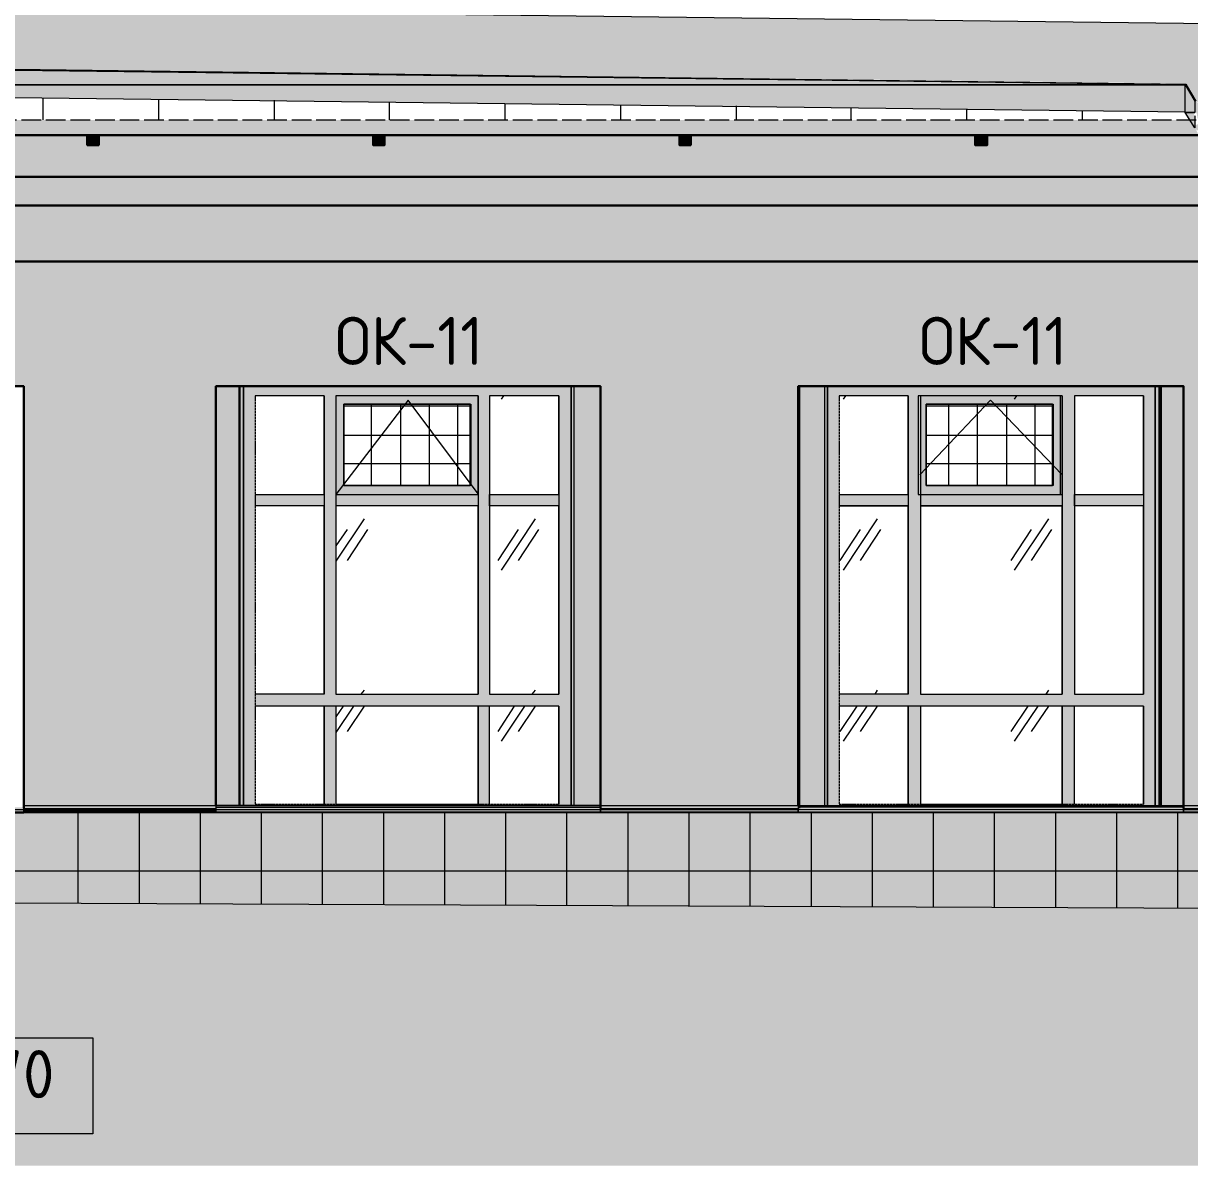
# Model space of a CAD drawing. Header units: millimetres. Extents: x -11345 to 411485, y -9810 to 73012.
# Drawn here: x 301992 to 308054, y -2693 to 3243 of the extents above; entities that cross this region are included whole.
import ezdxf

# ---------------------------------------------------------------- set-up
doc = ezdxf.new("R2010")
doc.units = ezdxf.units.MM
doc.linetypes.add('PDF_IMPORT', pattern=[1, 0.8, -0.2])
for name, color, linetype in [('PDF _Аннотация', 7, 'Continuous'), ('PDF _Каркас', 7, 'Continuous'), ('PDF _Крыша штриховка', 7, 'Continuous'), ('PDF _Линии', 7, 'Continuous'), ('PDF _Стены внутренние', 7, 'Continuous'), ('PDF _Стены наружные', 7, 'Continuous'), ('PDF _Текст', 7, 'Continuous'), ('PDF _Узлы', 7, 'Continuous')]:
    doc.layers.add(name, color=color, linetype=linetype)
for name, color, linetype, true_color in [('PDF _Антураж', 7, 'Continuous', 0xb7c0ca), ('PDF _Крыша', 9, 'Continuous', 0x808080), ('PDF _Ограждение', 7, 'Continuous', 0x7f7f7f), ('PDF _Окна', 7, 'Continuous', 0x383e42), ('PDF _Стены штриховка поверхности', 7, 'Continuous', 0xcacbcc)]:
    doc.layers.add(name, color=color, linetype=linetype, true_color=true_color)
doc.styles.add('PDF GOST Common', font='GOST_Common.ttf')

msp = doc.modelspace()

# ---------------------------------------------------------------- hatches: boundary and pattern name
at = {"layer": 'PDF _Антураж', "transparency": 33554687}
msp.add_hatch(color=256, dxfattribs=at).paths.add_polyline_path([(298603.49472, 3063.50144), (298734.71891, 3046.56929), (298738.95195, 3063.50144), (298738.95195, 3076.20056), (298726.25284, 3076.20056), (298730.48587, 3093.13271), (298946.37083, 3063.50144), (298942.13779, 3042.33625), (298950.60387, 3042.33625), (298954.83691, 3063.50144), (299132.62452, 3038.10321), (301592.0198, 3008.47194), (301668.21449, 3008.47194), (307865.38263, 2932.27725), (308034.70416, 2928.04422), (308034.70416, 2919.57814), (308085.50062, 2839.15041), (308098.19974, 2830.68433), (308102.43278, 2826.4513), (308115.13189, 2822.21826), (308119.36493, 2822.21826), (308144.76316, 2817.98522), (308174.39443, 2813.75218), (308178.62747, 2813.75218), (308204.0257, 2817.98522), (308208.25874, 2817.98522), (308233.65697, 2822.21826), (308237.89, 2822.21826), (308250.58912, 2826.4513), (308259.0552, 2830.68433), (308267.52127, 2839.15041), (308271.75431, 2839.15041), (308318.31773, 2919.57814), (308318.31773, 2923.81118), (308322.55077, 2923.81118), (308322.55077, 2932.27725), (314604.37968, 3008.47194), (314684.80741, 3008.47194), (317804.55667, 2970.3746), (321047.06405, 2928.04422), (321051.29708, 2928.04422), (321051.29708, 2919.57814), (321055.53012, 2915.3451), (321102.09354, 2839.15041), (321114.79266, 2830.68433), (321114.79266, 2826.4513), (321131.72481, 2822.21826), (321135.95785, 2822.21826), (321161.35608, 2817.98522), (321199.45343, 2813.75218), (321220.61862, 2817.98522), (321224.85166, 2817.98522), (321250.24989, 2822.21826), (321254.48292, 2822.21826), (321267.18204, 2826.4513), (321275.64812, 2830.68433), (321284.11419, 2839.15041), (321330.67761, 2915.3451), (321330.67761, 2928.04422), (321753.98145, 2970.3746), (321758.21449, 2961.90852), (321758.21449, 3300.55159), (321152.89, 3241.28905), (316454.21744, 3300.55159), (314629.77791, 3321.71678), (312830.73661, 3300.55159), (308195.55962, 3241.28905), (308136.29708, 3241.28905), (301697.84576, 3321.71678), (297401.31183, 3372.51324), (297418.24399, 3321.71678), (297447.87525, 3241.28905), (297452.10829, 3224.3569), (297443.64222, 3245.52209), (297447.87525, 3224.3569), (297452.10829, 3220.12386), (297718.78971, 3152.39525), (297752.65402, 3148.16221), (297735.72186, 3152.39525), (297602.38115, 3186.25955), (297752.65402, 3148.16221), (297960.07289, 3118.53094), (298163.25874, 3093.13271), (298167.49177, 3093.13271), (298180.19089, 3118.53094), (298383.37673, 3093.13271), (298493.43573, 3076.20056), (298506.13484, 3076.20056)])
at = {"layer": 'PDF _Антураж', "true_color": 0x7f7f7f, "transparency": 33554687}
h = msp.add_hatch(color=8, dxfattribs=at)
h.paths.add_polyline_path([(321690.48587, 2961.90852), (321330.67761, 2928.04422), (321330.67761, 2923.81118), (321333.32326, 2921.16553), (321284.11419, 2839.15041), (321271.41508, 2830.68433), (321271.41508, 2826.4513), (321250.24989, 2822.21826), (321241.78381, 2817.98522), (321254.48292, 2817.98522), (321258.71596, 2822.21826), (321275.64812, 2826.4513), (321275.64812, 2830.68433), (321288.34723, 2839.15041), (321292.58027, 2839.15041), (321334.48735, 2915.3451), (321334.91065, 2915.3451), (321334.91065, 2916.11474), (321339.14369, 2923.81118), (321339.14369, 2919.57814), (321292.58027, 2839.15041), (321292.58027, 2775.65484), (321296.81331, 2775.65484), (321292.58027, 2762.95572), (321292.58027, 2707.92622), (321288.34723, 2720.62534), (321288.34723, 2746.02357), (321284.11419, 2733.32445), (321284.11419, 2720.62534), (321288.34723, 2707.92622), (321288.34723, 2703.69318), (321279.88115, 2695.22711), (321275.64812, 2695.22711), (321267.18204, 2686.76103), (321275.64812, 2690.99407), (321279.88115, 2690.99407), (321288.34723, 2695.22711), (321292.58027, 2699.46014), (321326.44458, 2758.72268), (321330.67761, 2762.95572), (321334.91065, 2775.65484), (321339.14369, 2784.12091), (321428.0375, 2792.58699), (321758.21449, 2822.21826), (321758.21449, 2961.90852), (321753.98145, 2970.3746)])
h.paths.add_polyline_path([(321093.62747, 2839.15041), (321047.06405, 2919.57814), (321047.06405, 2923.81118)])
h.paths.add_polyline_path([(308271.75431, 2707.92622), (308263.28823, 2707.92622), (308259.0552, 2712.15926), (308254.82216, 2707.92622), (308250.58912, 2707.92622), (308246.35608, 2712.15926), (308246.35608, 2716.3923), (308259.0552, 2754.48964), (308267.52127, 2779.88787), (308284.45343, 2779.88787), (308275.98735, 2767.18876), (308275.98735, 2707.92622), (308271.75431, 2724.85838)], flags=0)
h.paths.add_polyline_path([(308242.12304, 2822.21826), (308259.0552, 2826.4513), (308263.28823, 2830.68433), (308275.98735, 2839.15041), (308259.0552, 2826.4513), (308240.00652, 2820.10174)], flags=0)
h.paths.add_polyline_path([(299263.84871, 3021.17106), (299251.14959, 2923.81118), (299249.03307, 2923.81118), (299251.14959, 2928.04422)], flags=0)
h.paths.add_polyline_path([(299191.88705, 3033.87017), (304900.4536, 2961.57323), (299953.83396, 3021.17106), (299907.27054, 3021.17106)], flags=0)
h.paths.add_polyline_path([(308048.49568, 2891.03927), (308030.47113, 2919.57814), (308030.47113, 2923.81118)], flags=0)
h.paths.add_polyline_path([(308081.26759, 2712.15926), (308085.50062, 2729.09141), (308085.50062, 2741.79053), (308081.26759, 2758.72268), (308081.26759, 2762.95572), (308077.03455, 2767.18876), (308072.80151, 2779.88787), (308089.73366, 2779.88787), (308093.9667, 2754.48964), (308106.66582, 2716.3923), (308098.19974, 2716.3923), (308093.9667, 2720.62534), (308093.9667, 2716.3923), (308089.73366, 2716.3923), (308085.50062, 2712.15926)], flags=0)
h.paths.add_polyline_path([(321110.55962, 2830.68433), (321102.09354, 2839.15041), (321051.29708, 2923.81118), (321051.29708, 2928.04422), (315171.60682, 3000.00587), (314684.80741, 3008.47194), (314206.47407, 3004.23891), (308322.55077, 2932.27725), (308322.55077, 2923.81118), (308809.35018, 2932.27725), (314684.80741, 3004.23891), (308322.55077, 2923.81118), (308318.31773, 2923.81118), (308267.52127, 2839.15041), (308254.82216, 2830.68433), (308254.82216, 2826.4513), (308233.65697, 2822.21826), (308225.19089, 2817.98522), (308233.65697, 2817.98522), (308211.08076, 2815.16319), (308216.72481, 2817.98522), (308199.79266, 2817.98522), (308174.39443, 2813.75218), (308157.46228, 2817.98522), (308140.53012, 2817.98522), (308144.76316, 2813.75218), (308115.13189, 2817.98522), (308093.9667, 2826.4513), (308110.89885, 2822.21826), (308119.36493, 2817.98522), (308132.06405, 2817.98522), (308115.13189, 2822.21826), (308102.43278, 2826.4513), (308093.9667, 2830.68433), (308085.50062, 2839.15041), (308034.70416, 2923.81118), (308034.70416, 2928.04422), (299640.58912, 3033.87017), (299174.9549, 3038.10321), (299158.02275, 3038.10321), (298954.83691, 3063.50144), (298950.60387, 3033.87017), (298950.60387, 3042.33625), (298944.01914, 3042.33625), (298946.37083, 3063.50144), (298747.41803, 3088.89967), (298730.48587, 3093.13271), (298730.48587, 3080.4336), (298726.25284, 3076.20056), (298738.95195, 3076.20056), (298738.95195, 3080.4336), (298743.18499, 3084.66663), (298730.48587, 2987.30675), (298734.71891, 2987.30675), (298912.50652, 2966.14156), (298933.67172, 2961.90852), (298933.67172, 2966.14156), (298937.90475, 2987.30675), (298939.49214, 3001.59326), (298942.13779, 3004.23891), (298946.06847, 3008.16958), (298937.90475, 2961.90852), (299149.55667, 2932.27725), (299179.18794, 2928.04422), (299179.18794, 2932.27725), (299180.2462, 2939.68507), (299179.18794, 2928.04422), (299246.91655, 2919.57814), (299399.30593, 2898.41295), (299399.30593, 2889.94687), (307992.37378, 2784.12091), (308030.47113, 2784.12091), (308030.47113, 2779.88787), (308038.9372, 2767.18876), (308038.9372, 2762.95572), (308060.10239, 2729.09141), (308081.26759, 2699.46014), (308093.9667, 2686.76103), (308098.19974, 2686.76103), (308115.13189, 2682.52799), (308119.36493, 2678.29495), (308136.29708, 2674.06191), (308216.72481, 2674.06191), (308242.12304, 2682.52799), (308254.82216, 2686.76103), (308259.0552, 2686.76103), (308271.75431, 2699.46014), (308275.98735, 2699.46014), (308301.38558, 2741.79053), (308305.61862, 2754.48964), (308314.08469, 2767.18876), (308322.55077, 2779.88787), (308322.55077, 2784.12091), (308424.14369, 2784.12091), (314684.80741, 2864.54864), (314684.80741, 2860.3156), (320920.07289, 2784.12091), (321047.06405, 2784.12091), (321047.06405, 2775.65484), (321055.53012, 2762.95572), (321063.9962, 2750.25661), (321089.39443, 2707.92622), (321093.62747, 2699.46014), (321093.62747, 2707.92622), (321097.86051, 2707.92622), (321097.86051, 2746.02357), (321093.62747, 2750.25661), (321093.62747, 2762.95572), (321085.16139, 2775.65484), (321110.55962, 2775.65484), (321131.72481, 2716.3923), (321135.95785, 2712.15926), (321161.35608, 2674.06191), (321224.85166, 2674.06191), (321250.24989, 2712.15926), (321254.48292, 2716.3923), (321275.64812, 2775.65484), (321292.58027, 2775.65484), (321288.34723, 2813.75218), (321288.34723, 2839.15041), (321275.64812, 2826.4513), (321254.48292, 2817.98522), (321224.85166, 2813.75218), (321233.31773, 2817.98522), (321224.85166, 2817.98522), (321190.98735, 2813.75218), (321165.58912, 2817.98522), (321152.89, 2817.98522), (321161.35608, 2813.75218), (321131.72481, 2817.98522), (321110.55962, 2826.4513), (321123.25874, 2822.21826), (321135.95785, 2817.98522), (321148.65697, 2817.98522), (321131.72481, 2822.21826), (321119.0257, 2826.4513)], flags=0)
h.paths.add_polyline_path([(298692.38853, 3046.56929), (298692.38853, 3021.17106), (298726.25284, 3016.93802), (298730.48587, 3016.93802), (298734.71891, 3021.17106), (298734.71891, 3042.33625)])
at = {"layer": 'PDF _Каркас', "true_color": 0x7f7f7f, "transparency": 33554559}
for points in [[(302383.59797, 2661.3628), (302324.33543, 2661.3628), (302324.33543, 2610.56634), (302383.59797, 2610.56634)], [(303869.39443, 2661.3628), (303810.13189, 2661.3628), (303810.13189, 2610.56634), (303869.39443, 2610.56634)], [(305461.01685, 2661.3628), (305401.75431, 2661.3628), (305401.75431, 2610.56634), (305461.01685, 2610.56634)], [(307001.84281, 2661.3628), (306938.34723, 2661.3628), (306938.34723, 2610.56634), (307001.84281, 2610.56634)]]:
    msp.add_hatch(color=8, dxfattribs=at).paths.add_polyline_path(points)
at = {"layer": 'PDF _Крыша', "transparency": 33554559}
msp.add_hatch(color=256, dxfattribs=at).paths.add_polyline_path([(308055.86936, 2741.79053), (299412.00505, 2741.79053), (299285.0139, 2775.65484), (299242.68351, 2784.12091), (299242.68351, 2775.65484), (299229.9844, 2741.79053), (299225.75136, 2741.79053), (299217.28528, 2716.3923), (299217.28528, 2661.3628), (308098.19974, 2661.3628), (308098.19974, 2665.59584), (308085.50062, 2695.22711), (308081.26759, 2699.46014), (308068.56847, 2716.3923)])
at = {"layer": 'PDF _Ограждение', "true_color": 0x373f43, "transparency": 33554559}
h = msp.add_hatch(color=149, dxfattribs=at)
h.paths.add_polyline_path([(308022.00505, -843.59295), (308022.00505, -856.29207), (308127.83101, -852.05903), (308132.06405, -843.59295), (308123.59797, -843.59295), (308123.59797, -839.35991), (308127.83101, -822.42776), (308022.00505, -822.42776), (308022.00505, -830.89384), (306024.01095, -830.89384), (306024.01095, -843.59295)])
h.paths.add_polyline_path([(308127.83101, -856.29207), (308022.00505, -856.29207), (306019.77791, -856.29207), (306019.77791, -839.35991), (304991.14959, -839.35991), (306019.77791, -835.12688), (306019.77791, -822.42776), (304991.14959, -822.42776), (304991.14959, -830.89384), (302993.15549, -830.89384), (302993.15549, -856.29207), (301994.15844, -856.29207), (301994.15844, -843.59295), (301989.9254, -830.89384), (300203.58322, -830.89384), (300203.58322, -860.52511), (308127.83101, -860.52511)])
at = {"layer": 'PDF _Ограждение', "transparency": 33554559}
for points in [[(304991.14959, -822.42776), (301994.15844, -822.42776), (301994.15844, -839.35991), (302993.15549, -839.35991), (302993.15549, -830.89384), (304991.14959, -830.89384)], [(308022.00505, -822.42776), (306024.01095, -822.42776), (306024.01095, -830.89384), (308022.00505, -830.89384)]]:
    msp.add_hatch(color=256, dxfattribs=at).paths.add_polyline_path(points)
at = {"layer": 'PDF _Окна', "transparency": 33554687}
h = msp.add_hatch(color=256, dxfattribs=at)
h.paths.add_polyline_path([(303556.14959, -813.96168), (303196.34133, -813.96168), (303196.34133, -305.99708), (303556.14959, -305.99708)])
h.paths.add_polyline_path([(303615.41213, -813.96168), (303615.41213, -305.99708), (304356.19384, -305.99708), (304356.19384, -813.96168)], flags=0)
h.paths.add_polyline_path([(303556.14959, 735.33035), (303556.14959, -242.50151), (303196.34133, -242.50151), (303196.34133, 735.33035)], flags=0)
h.paths.add_polyline_path([(304356.19384, 735.33035), (304356.19384, -242.50151), (303615.41213, -242.50151), (303615.41213, 735.33035)], flags=0)
h.paths.add_polyline_path([(304775.26464, 735.33035), (304775.26464, -242.50151), (304415.45638, -242.50151), (304415.45638, 735.33035)], flags=0)
h.paths.add_polyline_path([(304415.45638, -813.96168), (304415.45638, -305.99708), (304775.26464, -305.99708), (304775.26464, -813.96168)], flags=0)
h.paths.add_polyline_path([(303115.9136, -822.42776), (304855.69236, -822.42776), (304855.69236, 1357.58699), (304838.76021, 1357.58699), (304838.76021, -242.50151), (304834.52717, 1306.79053), (304834.52717, 1357.58699), (303115.9136, 1357.58699)], flags=0)
h.paths.add_polyline_path([(304775.26464, 794.59289), (304415.45638, 794.59289), (304415.45638, 1306.79053), (304775.26464, 1306.79053)], flags=0)
h.paths.add_polyline_path([(304356.19384, 794.59289), (303615.41213, 794.59289), (303615.41213, 1306.79053), (304356.19384, 1306.79053)], flags=0)
h.paths.add_polyline_path([(303556.14959, 794.59289), (303196.34133, 794.59289), (303196.34133, 1306.79053), (303556.14959, 1306.79053)], flags=0)
h = msp.add_hatch(color=256, dxfattribs=at)
h.paths.add_polyline_path([(306231.42983, 794.59289), (306231.42983, 1306.79053), (306591.23809, 1306.79053), (306591.23809, 794.59289)])
h.paths.add_polyline_path([(307454.77791, -813.96168), (307454.77791, -305.99708), (307814.58617, -305.99708), (307814.58617, -813.96168)], flags=0)
h.paths.add_polyline_path([(307391.28233, -813.96168), (306654.73366, -813.96168), (306654.73366, -305.99708), (307391.28233, -305.99708)], flags=0)
h.paths.add_polyline_path([(306591.23809, -813.96168), (306231.42983, -813.96168), (306231.42983, -305.99708), (306591.23809, -305.99708)], flags=0)
h.paths.add_polyline_path([(306654.73366, 794.59289), (306654.73366, 1306.79053), (307391.28233, 1306.79053), (307391.28233, 794.59289)], flags=0)
h.paths.add_polyline_path([(307814.58617, 735.33035), (307814.58617, -242.50151), (307454.77791, -242.50151), (307454.77791, 735.33035)], flags=0)
h.paths.add_polyline_path([(306231.42983, 735.33035), (306591.23809, 735.33035), (306591.23809, -242.50151), (306231.42983, -242.50151)], flags=0)
h.paths.add_polyline_path([(306654.73366, 735.33035), (307391.28233, 735.33035), (307391.28233, -242.50151), (306654.73366, -242.50151)], flags=0)
h.paths.add_polyline_path([(307814.58617, 794.59289), (307454.77791, 794.59289), (307454.77791, 1306.79053), (307814.58617, 1306.79053)], flags=0)
h.paths.add_polyline_path([(306155.23514, -822.42776), (307895.0139, -822.42776), (307895.0139, 1357.58699), (306155.23514, 1357.58699)], flags=0)
at = {"layer": 'PDF _Стены наружные', "true_color": 0xf4cc95, "transparency": 33554687}
msp.add_hatch(color=31, dxfattribs=at).paths.add_polyline_path([(306024.01095, -835.12688), (306019.77791, -822.42776), (306019.77791, -835.12688)])
at = {"layer": 'PDF _Стены штриховка поверхности', "transparency": 33554687}
for points in [[(307903.47997, 1357.58699), (307903.47997, -822.42776), (308127.83101, -822.42776), (308127.83101, 2593.63419), (308119.36493, 2610.56634), (308098.19974, 2661.3628), (307001.84281, 2661.3628), (307001.84281, 2610.56634), (306938.34723, 2610.56634), (306938.34723, 2661.3628), (305461.01685, 2661.3628), (305461.01685, 2610.56634), (305401.75431, 2610.56634), (305401.75431, 2661.3628), (303869.39443, 2661.3628), (303869.39443, 2610.56634), (303810.13189, 2610.56634), (303810.13189, 2661.3628), (302383.59797, 2661.3628), (302383.59797, 2610.56634), (302324.33543, 2610.56634), (302324.33543, 2661.3628), (300842.77201, 2661.3628), (300842.77201, 2610.56634), (300783.50947, 2610.56634), (300783.50947, 2661.3628), (299348.50947, 2661.3628), (299348.50947, 2610.56634), (299289.24694, 2610.56634), (299289.24694, 2661.3628), (299217.28528, 2661.3628), (299217.28528, 2610.56634), (299213.05225, 2593.63419), (299208.81921, 2568.23596), (299204.58617, 2555.53684), (299208.81921, 2542.83773), (299225.75136, 2483.57519), (299229.9844, 2479.34215), (299179.18794, 2462.41), (299158.02275, 2449.71088), (299153.78971, 2445.47784), (299149.55667, 2445.47784), (299136.85756, 2428.54569), (299119.9254, 2398.91442), (299115.69236, 2373.51619), (299115.69236, 2339.65189), (299119.9254, 2339.65189), (299119.9254, 2314.25366), (299115.69236, 2314.25366), (299115.69236, 1552.30675), (299119.9254, 1552.30675), (299119.9254, 1526.90852), (299115.69236, 1526.90852), (299115.69236, 794.59289), (299136.85756, 786.12681), (299153.78971, 786.12681), (299158.02275, 794.59289), (299162.25579, 815.75808), (299162.25579, 824.22416), (299196.12009, 815.75808), (299200.35313, 786.12681), (299204.58617, 773.4277), (299301.94605, 752.2625), (299318.8782, 773.4277), (299327.34428, 786.12681), (299361.20859, 781.89377), (299365.44163, 752.2625), (299369.67466, 739.56339), (299462.80151, 718.3982), (299467.03455, 718.3982), (299479.73366, 739.56339), (299488.19974, 752.2625), (299522.06405, 743.79643), (299526.29708, 718.3982), (299530.53012, 701.46604), (299627.89, 684.53389), (299644.82216, 701.46604), (299653.28823, 718.3982), (299687.15254, 709.93212), (299691.38558, 684.53389), (299695.61862, 667.60174), (299788.74546, 646.43655), (299792.9785, 646.43655), (299805.67761, 667.60174), (299814.14369, 684.53389), (299848.008, 676.06781), (299852.24104, 671.83478), (299852.24104, 680.30085), (299886.10534, 671.83478), (299890.33838, 646.43655), (299894.57142, 625.27135), (299953.83396, 612.57224), (299962.30003, 625.27135), (299979.23219, 646.43655), (299991.9313, 646.43655), (299991.9313, 642.20351), (299996.16434, 642.20351), (300013.09649, 637.97047), (300013.09649, 642.20351), (300051.19384, 637.97047), (300055.42688, 591.40705), (300131.62157, 574.47489), (300135.85461, 574.47489), (300135.85461, 1357.58699), (301994.15844, 1357.58699), (301994.15844, -822.42776), (303115.9136, -822.42776), (303115.9136, 1357.58699), (304991.14959, 1357.58699), (304855.69236, 1353.35395), (304855.69236, -822.42776), (306019.77791, -822.42776), (306019.77791, 1357.58699)], [(306155.23514, -822.42776), (306155.23514, 1357.58699), (306024.01095, 1353.35395), (306024.01095, -822.42776)]]:
    msp.add_hatch(color=256, dxfattribs=at).paths.add_polyline_path(points)
at = {"layer": 'PDF _Стены штриховка поверхности', "true_color": 0xfdf4e4, "transparency": 33554687}
msp.add_hatch(color=7, dxfattribs=at).paths.add_polyline_path([(307903.47997, -822.42776), (307903.47997, 1357.58699), (307895.0139, 1353.35395), (307895.0139, -822.42776)])
at = {"layer": 'PDF _Стены штриховка поверхности', "true_color": 0x3a3a3a, "transparency": 33554687}
msp.add_hatch(color=250, dxfattribs=at).paths.add_polyline_path([(321656.62157, -860.52511), (321237.55077, -860.52511), (321237.55077, -957.88499), (321241.78381, -957.88499), (321237.55077, -983.28322), (321241.78381, -1169.53691), (321233.31773, -1194.93514), (321224.85166, -1203.40121), (321216.38558, -1211.86729), (321199.45343, -1216.10033), (321190.98735, -1220.33337), (321182.52127, -1216.10033), (321178.28823, -1216.10033), (321165.58912, -1211.86729), (321157.12304, -1203.40121), (321148.65697, -1194.93514), (321140.19089, -1182.23602), (321140.19089, -860.52511), (308225.19089, -860.52511), (308225.19089, -1063.71095), (308220.95785, -1072.17702), (308212.49177, -1080.6431), (308199.79266, -1089.10918), (308191.32658, -1093.34221), (308178.62747, -1097.57525), (308161.69531, -1093.34221), (308153.22924, -1089.10918), (308140.53012, -1080.6431), (308132.06405, -1072.17702), (308127.83101, -1059.47791), (308127.83101, -919.78764), (308123.59797, -860.52511), (300203.58322, -860.52511), (300203.58322, -995.98233), (300317.87525, -995.98233), (300317.87525, -1321.92629), (321622.75726, -1415.05313), (321643.92245, -1415.05313), (321643.92245, -1144.13868), (321656.62157, -1144.13868)])
at = {"layer": 'PDF _Узлы', "true_color": 0x414345, "transparency": 33554687}
h = msp.add_hatch(color=250, dxfattribs=at)
h.paths.add_polyline_path([(304356.19384, 794.59289), (304356.19384, 1306.79053), (303615.41213, 1306.79053), (303615.41213, 794.59289)])
h.paths.add_polyline_path([(304318.09649, 841.15631), (303657.74251, 841.15631), (303657.74251, 1264.46014), (304318.09649, 1264.46014)], flags=0)
h = msp.add_hatch(color=250, dxfattribs=at)
h.paths.add_polyline_path([(307382.81626, 794.59289), (307382.81626, 1306.79053), (306654.73366, 1306.79053), (306654.73366, 794.59289)])
h.paths.add_polyline_path([(307344.71891, 841.15631), (306684.36493, 841.15631), (306684.36493, 1264.46014), (307344.71891, 1264.46014)], flags=0)
at = {"layer": 'PDF _Узлы', "true_color": 0xffffff, "transparency": 33554687}
msp.add_hatch(color=7, dxfattribs=at).paths.add_polyline_path([(321622.75726, -1415.05313), (300317.87525, -1321.92629), (300317.87525, -1707.13278), (298916.73956, -1707.13278), (298916.73956, -1774.86139), (289929.99915, -1889.15342), (289929.99915, -1939.94988), (289477.06405, -1939.94988), (289477.06405, -2693.43071), (325254.70416, -2693.43071), (325254.70416, -1558.97643), (323205.9136, -1453.15047), (321622.75726, -1453.15047)])

# ---------------------------------------------------------------- linework, layer by layer
at = {"layer": 'PDF _Аннотация', "lineweight": 20}
msp.add_lwpolyline([(302353.9667, -2028.84369), (302353.9667, -2528.34221), (301054.42393, -2528.34221), (301054.42393, -2028.84369)], close=True, dxfattribs=at)
at = {"layer": 'PDF _Антураж', "color": 7, "lineweight": 18}
for points in [[(321334.91065, 2919.57814), (321334.91065, 2923.81118), (321758.21449, 2961.90852), (321758.21449, 3300.55159), (321152.89, 3241.28905), (314672.10829, 3321.71678), (308165.92835, 3241.28905), (297401.31183, 3372.51324), (297452.10829, 3224.3569), (297752.65402, 3148.16221)], [(308030.47113, 2923.81118), (308081.26759, 2839.15041), (308081.26759, 2779.88787)], [(308081.26759, 2762.95572), (308081.26759, 2699.46014), (308030.47113, 2779.88787), (308030.47113, 2923.81118), (308034.70416, 2923.81118), (308085.50062, 2839.15041)], [(299399.30593, 2889.94687), (308030.47113, 2784.12091)]]:
    msp.add_lwpolyline(points, dxfattribs=at)
at = {"layer": 'PDF _Антураж', "color": 7, "lineweight": 18, "ltscale": 89.030742}
msp.add_lwpolyline([(298692.38853, 3046.56929), (308034.70416, 2928.04422)], dxfattribs=at)
at = {"layer": 'PDF _Антураж', "color": 7, "lineweight": 18, "ltscale": 88.522798}
msp.add_lwpolyline([(308034.70416, 2923.81118), (298692.38853, 3038.10321)], dxfattribs=at)
at = {"layer": 'PDF _Антураж', "color": 8, "lineweight": 0, "true_color": 0x7f7f7f}
msp.add_lwpolyline([(308034.70416, 2923.81118), (299246.91655, 2923.81118), (308034.70416, 2923.81118)], close=True, dxfattribs=at)
at = {"layer": 'PDF _Антураж', "color": 7, "lineweight": 18}
msp.add_lwpolyline([(308034.70416, 2923.81118), (308034.70416, 2928.04422), (308034.70416, 2919.57814), (308034.70416, 2923.81118), (308034.70416, 2919.57814)], close=True, dxfattribs=at)
at = {"layer": 'PDF _Антураж', "color": 8, "lineweight": 0, "true_color": 0x7f7f7f}
msp.add_lwpolyline([(308081.26759, 2779.88787), (308030.47113, 2779.88787), (308081.26759, 2779.88787)], dxfattribs=at)
at = {"layer": 'PDF _Крыша', "color": 7, "linetype": 'PDF_IMPORT', "lineweight": 9, "ltscale": 127.715274}
msp.add_lwpolyline([(298916.73956, 2741.79053), (321758.21449, 2741.79053)], dxfattribs=at)
at = {"layer": 'PDF _Крыша штриховка', "lineweight": 9}
for points in [[(302095.75136, 2741.79053), (302095.75136, 2856.08256)], [(302696.84281, 2741.79053), (302696.84281, 2847.61649)], [(303297.93425, 2741.79053), (303297.93425, 2843.38345)], [(303894.79266, 2741.79053), (303894.79266, 2834.91737)], [(304495.8841, 2741.79053), (304495.8841, 2826.4513)], [(305096.97555, 2741.79053), (305096.97555, 2817.98522)], [(305698.067, 2741.79053), (305698.067, 2813.75218)], [(306294.9254, 2741.79053), (306294.9254, 2805.2861)], [(306896.01685, 2741.79053), (306896.01685, 2796.82003)], [(307497.10829, 2741.79053), (307497.10829, 2788.35395)]]:
    msp.add_lwpolyline(points, dxfattribs=at)
at = {"layer": 'PDF _Линии', "lineweight": 30, "ltscale": 128.51958}
msp.add_lwpolyline([(321758.21449, 2661.3628), (298916.73956, 2661.3628)], dxfattribs=at)
at = {"layer": 'PDF _Линии', "lineweight": 30}
for points in [[(302324.33543, 2661.3628), (302324.33543, 2610.56634), (302383.59797, 2610.56634), (302383.59797, 2661.3628)], [(303810.13189, 2661.3628), (303810.13189, 2610.56634), (303869.39443, 2610.56634), (303869.39443, 2661.3628)], [(305401.75431, 2661.3628), (305401.75431, 2610.56634), (305461.01685, 2610.56634), (305461.01685, 2661.3628)], [(306938.34723, 2661.3628), (306938.34723, 2610.56634), (307001.84281, 2610.56634), (307001.84281, 2661.3628)], [(301994.15844, -835.12688), (301994.15844, 1357.58699), (299991.9313, 1357.58699), (299991.9313, 646.43655)], [(304991.14959, -835.12688), (304991.14959, 1357.58699), (302993.15549, 1357.58699), (302993.15549, -822.42776)], [(303115.9136, 1357.58699), (303115.9136, -822.42776)], [(308022.00505, -835.12688), (308022.00505, 1357.58699), (306019.77791, 1357.58699), (306019.77791, -822.42776)], [(306024.01095, -835.12688), (306024.01095, 1357.58699)], [(307903.47997, 1357.58699), (307903.47997, -822.42776)]]:
    msp.add_lwpolyline(points, dxfattribs=at)
at = {"layer": 'PDF _Линии', "lineweight": 30, "ltscale": 129.154558}
for points in [[(321593.12599, 2445.47784), (298916.73956, 2445.47784)], [(298916.73956, 2297.3215), (321593.12599, 2297.3215), (321593.12599, 925.81708)], [(298916.73956, 2005.24186), (321491.53307, 2005.24186)]]:
    msp.add_lwpolyline(points, dxfattribs=at)
at = {"layer": 'PDF _Линии', "lineweight": 9}
for points in [[(303615.41213, 1306.79053), (303615.41213, 794.59289), (304356.19384, 794.59289), (304356.19384, 1306.79053)], [(306642.03455, 1306.79053), (306642.03455, 794.59289), (307382.81626, 794.59289), (307382.81626, 1306.79053)], [(304313.86346, 1264.46014), (303657.74251, 1264.46014), (303657.74251, 841.15631), (304313.86346, 841.15631)], [(303657.74251, 841.15631), (303657.74251, 1264.46014), (304318.09649, 1264.46014), (304318.09649, 841.15631)], [(307340.48587, 1264.46014), (306684.36493, 1264.46014), (306684.36493, 841.15631), (307340.48587, 841.15631)], [(306684.36493, 841.15631), (306684.36493, 1264.46014), (307344.71891, 1264.46014), (307344.71891, 841.15631)]]:
    msp.add_lwpolyline(points, close=True, dxfattribs=at)
at = {"layer": 'PDF _Линии', "lineweight": 9, "ltscale": 2.353896}
msp.add_lwpolyline([(304356.19384, 798.82593), (303992.15254, 1285.62534), (303615.41213, 794.59289)], dxfattribs=at)
at = {"layer": 'PDF _Линии', "lineweight": 9, "ltscale": 1.945885}
msp.add_lwpolyline([(307391.28233, 896.18581), (307018.77496, 1285.62534), (306650.50062, 896.18581)], dxfattribs=at)
at = {"layer": 'PDF _Линии', "lineweight": 9}
msp.add_lwpolyline([(325254.70416, -1558.97643), (323227.07879, -1453.15047), (321622.75726, -1453.15047), (321622.75726, -1415.05313), (300317.87525, -1321.92629)], dxfattribs=at)
at = {"layer": 'PDF _Ограждение', "color": 149, "lineweight": 0, "true_color": 0x373f43, "const_width": 998.99705}
msp.add_lwpolyline([(302493.65697, -839.35991), (302493.65697, -843.59295), (302493.65697, -856.29207)], dxfattribs=at)
at = {"layer": 'PDF _Ограждение', "color": 7, "lineweight": 9, "ltscale": 17.906384}
for points in [[(301994.15844, -843.59295), (300013.09649, -843.59295)], [(300013.09649, -860.52511), (301994.15844, -860.52511)]]:
    msp.add_lwpolyline(points, dxfattribs=at)
at = {"layer": 'PDF _Ограждение', "color": 7, "lineweight": 9}
for points in [[(306019.77791, -839.35991), (304991.14959, -839.35991), (304991.14959, -843.59295), (304991.14959, -856.29207), (304991.14959, -860.52511), (302993.15549, -860.52511), (302993.15549, -856.29207), (302993.15549, -843.59295), (302993.15549, -839.35991), (301994.15844, -839.35991), (301994.15844, -843.59295), (301994.15844, -856.29207), (301994.15844, -860.52511), (301994.15844, -856.29207), (301994.15844, -843.59295), (301994.15844, -839.35991), (301994.15844, -822.42776), (302993.15549, -822.42776)], [(304991.14959, -822.42776), (302993.15549, -822.42776), (302993.15549, -839.35991), (302993.15549, -843.59295), (302993.15549, -856.29207), (302993.15549, -860.52511), (301994.15844, -860.52511)], [(308132.06405, -843.59295), (308022.00505, -843.59295), (306019.77791, -843.59295), (304991.14959, -843.59295), (302993.15549, -843.59295), (301994.15844, -843.59295)], [(304991.14959, -830.89384), (302993.15549, -830.89384)], [(308123.59797, -839.35991), (308022.00505, -839.35991), (308022.00505, -843.59295), (308022.00505, -856.29207), (308022.00505, -860.52511), (306019.77791, -860.52511), (306019.77791, -856.29207), (306019.77791, -843.59295), (306019.77791, -835.12688)], [(306024.01095, -822.42776), (308022.00505, -822.42776), (308022.00505, -830.89384), (308022.00505, -835.12688)], [(308022.00505, -830.89384), (306024.01095, -830.89384)], [(308132.06405, -860.52511), (308022.00505, -860.52511), (308022.00505, -856.29207), (308022.00505, -843.59295), (308022.00505, -839.35991), (308022.00505, -822.42776), (308127.83101, -822.42776)], [(301994.15844, -856.29207), (302993.15549, -856.29207), (301994.15844, -856.29207)], [(302993.15549, -856.29207), (304991.14959, -856.29207), (302993.15549, -856.29207)], [(304991.14959, -856.29207), (306019.77791, -856.29207), (304991.14959, -856.29207)], [(306019.77791, -856.29207), (308022.00505, -856.29207), (306019.77791, -856.29207)], [(308132.06405, -856.29207), (308022.00505, -856.29207), (308127.83101, -856.29207)]]:
    msp.add_lwpolyline(points, dxfattribs=at)
at = {"layer": 'PDF _Ограждение', "lineweight": 0}
msp.add_lwpolyline([(304991.14959, -830.89384), (302993.15549, -830.89384), (304991.14959, -830.89384)], dxfattribs=at)
at = {"layer": 'PDF _Ограждение', "color": 7, "lineweight": 9}
msp.add_lwpolyline([(304991.14959, -822.42776), (306019.77791, -822.42776), (306019.77791, -839.35991), (306019.77791, -843.59295), (306019.77791, -856.29207), (306019.77791, -860.52511), (304991.14959, -860.52511), (304991.14959, -856.29207), (304991.14959, -843.59295), (304991.14959, -839.35991)], close=True, dxfattribs=at)
at = {"layer": 'PDF _Ограждение', "color": 7, "lineweight": 9, "ltscale": 17.906384}
msp.add_lwpolyline([(300013.09649, -856.29207), (301994.15844, -856.29207)], close=True, dxfattribs=at)
at = {"layer": 'PDF _Ограждение', "color": 149, "lineweight": 0, "true_color": 0x373f43}
for points in [[(302993.15549, -856.29207), (301994.15844, -856.29207), (302993.15549, -856.29207)], [(301994.15844, -856.29207), (302993.15549, -856.29207), (301994.15844, -856.29207)], [(304991.14959, -856.29207), (302993.15549, -856.29207), (304991.14959, -856.29207)], [(302993.15549, -856.29207), (304991.14959, -856.29207), (302993.15549, -856.29207)], [(304991.14959, -856.29207), (306019.77791, -856.29207), (304991.14959, -856.29207)], [(308022.00505, -856.29207), (306019.77791, -856.29207), (308022.00505, -856.29207)], [(306019.77791, -856.29207), (308022.00505, -856.29207), (306019.77791, -856.29207)], [(306019.77791, -856.29207), (306019.77791, -856.29207), (306019.77791, -856.29207)]]:
    msp.add_lwpolyline(points, dxfattribs=at)
msp.add_lwpolyline([(308022.00505, -856.29207), (308022.00505, -856.29207), (308022.00505, -856.29207)], close=True, dxfattribs=at)
at = {"layer": 'PDF _Окна', "color": 7, "lineweight": 9}
for points in [[(303115.9136, -822.42776), (303115.9136, 1357.58699), (303115.9136, -822.42776)], [(304855.69236, -822.42776), (304855.69236, 1357.58699)], [(306155.23514, 1357.58699), (306155.23514, -822.42776)], [(307895.0139, -822.42776), (307895.0139, 1357.58699)], [(303196.34133, 794.59289), (303556.14959, 794.59289), (303556.14959, 1306.79053), (303556.14959, -242.50151), (303556.14959, 735.33035), (303196.34133, 735.33035)], [(303556.14959, 1306.79053), (303196.34133, 1306.79053)], [(303615.41213, 794.59289), (304356.19384, 794.59289), (304356.19384, 1306.79053), (304356.19384, -242.50151), (304356.19384, 735.33035), (303615.41213, 735.33035)], [(304356.19384, 1306.79053), (303615.41213, 1306.79053), (303615.41213, -242.50151), (304356.19384, -242.50151)], [(304775.26464, 1306.79053), (304415.45638, 1306.79053), (304415.45638, -242.50151), (304775.26464, -242.50151)], [(304487.41803, 1306.79053), (304474.71891, 1289.85838)], [(306231.42983, 794.59289), (306591.23809, 794.59289), (306591.23809, 1306.79053), (306591.23809, -242.50151), (306591.23809, 735.33035), (306231.42983, 735.33035)], [(306591.23809, 1306.79053), (306231.42983, 1306.79053)], [(306265.29413, 1306.79053), (306252.59502, 1289.85838)], [(306654.73366, 794.59289), (307391.28233, 794.59289), (307391.28233, 1306.79053), (307391.28233, -242.50151), (307391.28233, 735.33035), (306654.73366, 735.33035)], [(307391.28233, 1306.79053), (306654.73366, 1306.79053), (306654.73366, -242.50151), (307391.28233, -242.50151)], [(307154.23219, 1306.79053), (307141.53307, 1289.85838)], [(307814.58617, 1306.79053), (307454.77791, 1306.79053), (307454.77791, -242.50151), (307814.58617, -242.50151)], [(304415.45638, 794.59289), (304415.45638, 794.59289)], [(307454.77791, 794.59289), (307454.77791, 794.59289)], [(304415.45638, 735.33035), (304415.45638, 735.33035)], [(307454.77791, 735.33035), (307454.77791, 735.33035)], [(303763.56847, 667.60174), (303615.41213, 447.48374)], [(304652.50652, 667.60174), (304474.71891, 400.92032)], [(306430.38263, 667.60174), (306252.59502, 400.92032)], [(307319.32068, 667.60174), (307141.53307, 400.92032)], [(303674.67466, 612.57224), (303615.41213, 527.91147)], [(303780.50062, 612.57224), (303674.67466, 451.71678)], [(304563.61272, 612.57224), (304457.78676, 451.71678)], [(304669.43868, 612.57224), (304563.61272, 451.71678)], [(306341.48882, 612.57224), (306235.66287, 451.71678)], [(306447.31478, 612.57224), (306341.48882, 451.71678)], [(307230.42688, 612.57224), (307124.60092, 451.71678)], [(307336.25284, 612.57224), (307230.42688, 451.71678)], [(303763.56847, -221.33632), (303746.63632, -242.50151)], [(304652.50652, -221.33632), (304635.57437, -242.50151)], [(306430.38263, -221.33632), (306417.68351, -242.50151)], [(307319.32068, -221.33632), (307306.62157, -242.50151)], [(303556.14959, -242.50151), (303196.34133, -242.50151)], [(306591.23809, -242.50151), (306231.42983, -242.50151)], [(303708.53897, -305.99708), (303615.41213, -441.45431)], [(303653.50947, -305.99708), (303615.41213, -361.02658)], [(303615.41213, -305.99708), (303615.41213, -813.96168), (304356.19384, -813.96168)], [(303763.56847, -305.99708), (303674.67466, -437.22127)], [(304415.45638, -813.96168), (304415.45638, -305.99708)], [(304542.44753, -305.99708), (304457.78676, -437.22127)], [(304597.47702, -305.99708), (304474.71891, -488.01773)], [(304652.50652, -305.99708), (304563.61272, -437.22127)], [(306324.55667, -305.99708), (306235.66287, -437.22127)], [(306375.35313, -305.99708), (306252.59502, -488.01773)], [(306430.38263, -305.99708), (306341.48882, -437.22127)], [(306654.73366, -305.99708), (306654.73366, -813.96168), (307391.28233, -813.96168)], [(307213.49472, -305.99708), (307124.60092, -437.22127)], [(307264.29118, -305.99708), (307141.53307, -488.01773)], [(307319.32068, -305.99708), (307230.42688, -437.22127)], [(307454.77791, -813.96168), (307454.77791, -305.99708)]]:
    msp.add_lwpolyline(points, dxfattribs=at)
for points in [[(303137.07879, 1357.58699), (303137.07879, -822.42776)], [(304838.76021, -822.42776), (304838.76021, 1357.58699)], [(306172.16729, 1357.58699), (306172.16729, -822.42776)], [(307873.84871, -822.42776), (307873.84871, 1357.58699)], [(304775.26464, 735.33035), (304415.45638, 735.33035), (304415.45638, 794.59289), (304775.26464, 794.59289), (304775.26464, 1306.79053), (304775.26464, -242.50151)], [(307814.58617, 735.33035), (307454.77791, 735.33035), (307454.77791, 794.59289), (307814.58617, 794.59289), (307814.58617, 1306.79053), (307814.58617, -242.50151)], [(303556.14959, -305.99708), (303556.14959, -813.96168)], [(304356.19384, -305.99708), (304356.19384, -813.96168)], [(304775.26464, -305.99708), (304775.26464, -813.96168)], [(306591.23809, -305.99708), (306591.23809, -813.96168)], [(307391.28233, -305.99708), (307391.28233, -813.96168)], [(307814.58617, -305.99708), (307814.58617, -813.96168)]]:
    msp.add_lwpolyline(points, close=True, dxfattribs=at)
at = {"layer": 'PDF _Окна', "color": 7, "linetype": 'PDF_IMPORT', "lineweight": 9, "ltscale": 15.493467}
for points in [[(303196.34133, 1306.79053), (303196.34133, -813.96168), (304775.26464, -813.96168)], [(306231.42983, 1306.79053), (306231.42983, -813.96168), (307814.58617, -813.96168)]]:
    msp.add_lwpolyline(points, dxfattribs=at)
at = {"layer": 'PDF _Окна', "lineweight": 0}
for points in [[(306591.23809, 735.33035), (306231.42983, 735.33035), (306591.23809, 735.33035)], [(307391.28233, 735.33035), (306654.73366, 735.33035), (307391.28233, 735.33035)]]:
    msp.add_lwpolyline(points, dxfattribs=at)
for points in [[(304775.26464, -242.50151), (304775.26464, -242.50151), (304775.26464, -242.50151)], [(306591.23809, -242.50151), (306591.23809, -242.50151), (306591.23809, -242.50151)], [(307814.58617, -242.50151), (307814.58617, -242.50151), (307814.58617, -242.50151)], [(304775.26464, -813.96168), (304775.26464, -813.96168), (304775.26464, -813.96168)]]:
    msp.add_lwpolyline(points, close=True, dxfattribs=at)
at = {"layer": 'PDF _Окна', "color": 7, "linetype": 'PDF_IMPORT', "lineweight": 9, "ltscale": 7.408079}
msp.add_lwpolyline([(304775.26464, -305.99708), (303196.34133, -305.99708)], dxfattribs=at)
at = {"layer": 'PDF _Окна', "color": 7, "linetype": 'PDF_IMPORT', "lineweight": 9, "ltscale": 7.365747}
msp.add_lwpolyline([(307814.58617, -305.99708), (306231.42983, -305.99708)], dxfattribs=at)
at = {"layer": 'PDF _Стены внутренние', "color": 33, "true_color": 0xdf8d79, "transparency": 33554559}
for points in [[(306024.01095, 1357.58699), (306024.01095, -835.12688), (306024.01095, -835.12688)], [(306024.01095, -835.12688), (306024.01095, -835.12688), (306024.01095, 1357.58699)]]:
    msp.add_solid(points, dxfattribs=at)
at = {"layer": 'PDF _Стены наружные', "lineweight": 18}
for points in [[(301994.15844, -835.12688), (301994.15844, 1357.58699), (301994.15844, -822.42776)], [(304991.14959, 1357.58699), (304991.14959, -835.12688), (304991.14959, 1357.58699), (304991.14959, -822.42776)], [(306024.01095, -835.12688), (306024.01095, 1357.58699)], [(308022.00505, 1357.58699), (308022.00505, -822.42776)]]:
    msp.add_lwpolyline(points, dxfattribs=at)
at = {"layer": 'PDF _Стены наружные', "color": 31, "true_color": 0xf4cc95, "transparency": 33554559}
for points in [[(304991.14959, 1357.58699), (304991.14959, -835.12688), (304991.14959, -835.12688)], [(304991.14959, -835.12688), (304991.14959, -835.12688), (304991.14959, 1357.58699)]]:
    msp.add_solid(points, dxfattribs=at)
at = {"layer": 'PDF _Стены штриховка поверхности', "lineweight": 0}
for points in [[(306155.23514, 1353.35395), (306155.23514, 1357.58699), (306155.23514, 1353.35395)], [(308022.00505, -839.35991), (308022.00505, -839.35991), (308022.00505, -839.35991)], [(308022.00505, -839.35991), (308022.00505, -839.35991), (308022.00505, -839.35991)]]:
    msp.add_lwpolyline(points, dxfattribs=at)
msp.add_lwpolyline([(308022.00505, -839.35991), (308022.00505, -839.35991), (308022.00505, -839.35991)], close=True, dxfattribs=at)
at = {"layer": 'PDF _Стены штриховка поверхности', "color": 7, "lineweight": 9}
for points in [[(302277.77201, -1330.39236), (302277.77201, -860.52511)], [(302595.24989, -1330.39236), (302595.24989, -860.52511)], [(302912.72776, -1330.39236), (302912.72776, -860.52511)], [(303230.20564, -1334.6254), (303230.20564, -860.52511)], [(303547.68351, -1334.6254), (303547.68351, -860.52511)], [(303865.16139, -1334.6254), (303865.16139, -860.52511)], [(304182.63927, -1338.85844), (304182.63927, -860.52511)], [(304500.11714, -1338.85844), (304500.11714, -860.52511)], [(304817.59502, -1338.85844), (304817.59502, -860.52511)], [(305135.07289, -1343.09148), (305135.07289, -860.52511)], [(305452.55077, -1343.09148), (305452.55077, -860.52511)], [(305770.02865, -1343.09148), (305770.02865, -860.52511)], [(306087.50652, -1347.32452), (306087.50652, -860.52511)], [(306404.9844, -1347.32452), (306404.9844, -860.52511)], [(306722.46228, -1347.32452), (306722.46228, -860.52511)], [(307039.94015, -1351.55755), (307039.94015, -860.52511)], [(307357.41803, -1351.55755), (307357.41803, -860.52511)], [(307674.8959, -1351.55755), (307674.8959, -860.52511)], [(307992.37378, -1355.79059), (307992.37378, -860.52511)], [(300317.87525, -1161.07083), (321140.19089, -1161.07083)]]:
    msp.add_lwpolyline(points, dxfattribs=at)
at = {"layer": 'PDF _Узлы', "color": 251, "lineweight": 9, "true_color": 0x494949}
for points in [[(303657.74251, 1255.99407), (304313.86346, 1255.99407)], [(303801.66582, 841.15631), (303801.66582, 1264.46014)], [(303954.0552, 841.15631), (303954.0552, 1264.46014)], [(304102.21154, 841.15631), (304102.21154, 1264.46014)], [(304250.36788, 841.15631), (304250.36788, 1264.46014)], [(306684.36493, 1255.99407), (307340.48587, 1255.99407)], [(306802.89, 841.15631), (306802.89, 1264.46014)], [(306951.04635, 841.15631), (306951.04635, 1264.46014)], [(307103.43573, 841.15631), (307103.43573, 1264.46014)], [(307251.59207, 841.15631), (307251.59207, 1264.46014)], [(303657.74251, 1103.60469), (304313.86346, 1103.60469)], [(306684.36493, 1103.60469), (307340.48587, 1103.60469)], [(303657.74251, 955.44835), (304313.86346, 955.44835)], [(306684.36493, 955.44835), (307340.48587, 955.44835)]]:
    msp.add_lwpolyline(points, dxfattribs=at)

# ---------------------------------------------------------------- texts
at = {"layer": 'PDF _Текст', "char_height": 250.014254, "attachment_point": 4, "style": 'PDF GOST Common'}
for s, insert in [('ОК-11', (303611.91976, 1592.69071)), ('ОК-11', (306647.13099, 1592.69071)), ('-0,470', (301237.08944, -2246.83009))]:
    msp.add_mtext(s, dxfattribs=dict(at, insert=insert))

doc.saveas('drawing.dxf')
